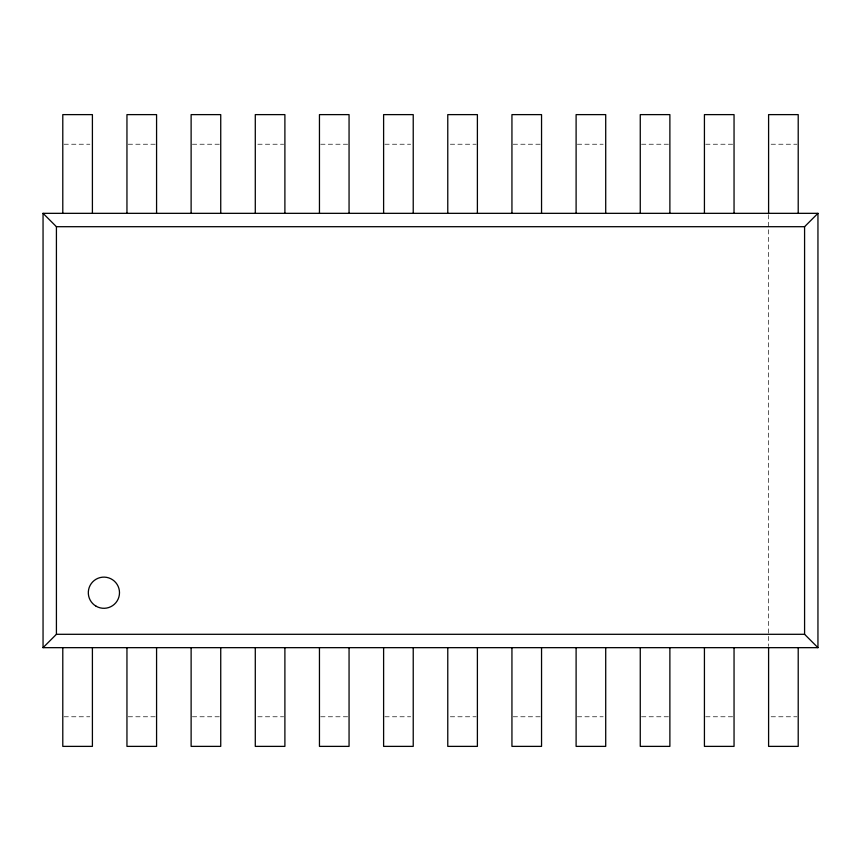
<?xml version="1.0" encoding="UTF-8"?>
<svg xmlns="http://www.w3.org/2000/svg" width="861" height="861" viewBox="0 0 861 861"><rect width="100%" height="100%" fill="white"/><g stroke="black" fill="none" stroke-linecap="round" stroke-linejoin="round"><path stroke-width="0.65" stroke-dasharray="4.3 3.23" d="M64.08 144.228L89.835 144.228M128.246 144.228L155.281 144.228M192.412 144.228L219.447 144.228M257.859 144.228L283.613 144.228M320.733 144.228L347.769 144.228M384.899 144.228L410.654 144.228M450.346 144.228L476.101 144.228M513.231 144.228L540.267 144.228M577.387 144.228L603.141 144.228M641.553 144.228L668.588 144.228M705.719 144.228L732.754 144.228M771.165 144.228L796.92 144.228M64.08 716.772L89.835 716.772M128.246 716.772L155.281 716.772M192.412 716.772L219.447 716.772M257.859 716.772L283.613 716.772M320.733 716.772L347.769 716.772M384.899 716.772L410.654 716.772M450.346 716.772L476.101 716.772M513.231 716.772L540.267 716.772M577.387 716.772L603.141 716.772M641.553 716.772L668.588 716.772M705.719 716.772L732.754 716.772M771.165 716.772L796.92 716.772M768.593 214.68L768.593 646.32"/><path stroke-width="1.29" d="M43.05 647.666L56.417 634.299L804.583 634.299L817.95 647.666L817.95 213.334L43.05 213.334L43.05 647.666L817.95 647.666M43.05 213.334L56.417 226.701L804.583 226.701L817.95 213.334M804.583 226.701L804.583 634.299M798.212 213.334L798.212 114.621L768.593 114.621L768.593 213.334M798.212 647.666L798.212 746.379L768.593 746.379L768.593 647.666M734.046 213.334L734.046 114.621L704.427 114.621L704.427 213.334M734.046 647.666L734.046 746.379L704.427 746.379L704.427 647.666M669.88 213.334L669.88 114.621L640.261 114.621L640.261 213.334M669.88 647.666L669.88 746.379L640.261 746.379L640.261 647.666M605.713 213.334L605.713 114.621L576.106 114.621L576.106 213.334M605.713 647.666L605.713 746.379L576.106 746.379L576.106 647.666M541.547 213.334L541.547 114.621L511.94 114.621L511.94 213.334M541.547 647.666L541.547 746.379L511.94 746.379L511.94 647.666M477.392 213.334L477.392 114.621L447.774 114.621L447.774 213.334M477.392 647.666L477.392 746.379L447.774 746.379L447.774 647.666M413.226 213.334L413.226 114.621L383.608 114.621L383.608 213.334M413.226 647.666L413.226 746.379L383.608 746.379L383.608 647.666M349.06 213.334L349.06 114.621L319.453 114.621L319.453 213.334M349.06 647.666L349.06 746.379L319.453 746.379L319.453 647.666M284.894 213.334L284.894 114.621L255.286 114.621L255.286 213.334M284.894 647.666L284.894 746.379L255.286 746.379L255.286 647.666M220.739 213.334L220.739 114.621L191.12 114.621L191.12 213.334M220.739 647.666L220.739 746.379L191.12 746.379L191.12 647.666M156.573 213.334L156.573 114.621L126.954 114.621L126.954 213.334M156.573 647.666L156.573 746.379L126.954 746.379L126.954 647.666M92.407 213.334L92.407 114.621L62.788 114.621L62.788 213.334M92.407 647.666L92.407 746.379L62.788 746.379L62.788 647.666M56.417 226.701L56.417 634.299M96.109 606.219A15.595 15.595 0 0 0 119.496 592.712A15.595 15.595 0 0 0 96.109 579.205A15.595 15.595 0 0 0 96.109 606.219"/></g></svg>
